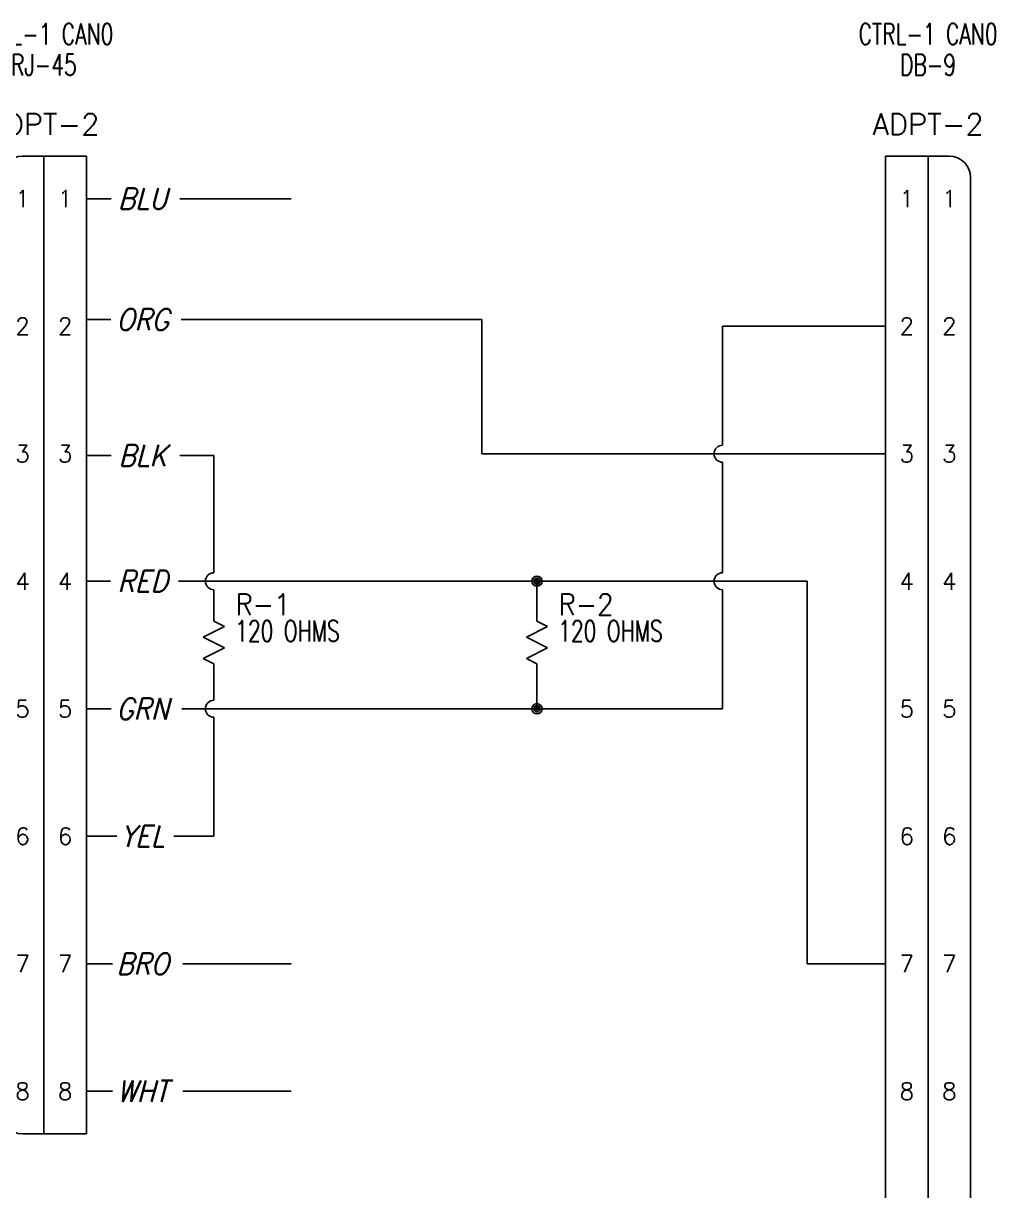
# Model space of a CAD drawing. Header units: inches. Extents: x 0.1 to 45.7, y 1.4 to 61.7.
# Drawn here: x 36.83 to 42.54, y 27.48 to 34.35 of the extents above; entities that cross this region are included whole.
import ezdxf
from ezdxf.enums import TextEntityAlignment as Align

# ---------------------------------------------------------------- set-up
doc = ezdxf.new("R2010")
doc.units = ezdxf.units.IN
doc.header["$LTSCALE"] = 0.5
doc.header["$MEASUREMENT"] = 0
for name, color, linetype in [('DESCCHILD', 20, 'Continuous'), ('MISC', 7, 'Continuous'), ('SYMS', 7, 'Continuous'), ('TAGS', 150, 'Continuous'), ('TERMS', 123, 'Continuous'), ('WIRES', 7, 'Continuous')]:
    doc.layers.add(name, color=color, linetype=linetype)
doc.styles.add('WD', font='romans.shx')

# ---------------------------------------------------------------- blocks, each defined once
blk = doc.blocks.new('HCN2_1PJ_38D5')
at = {"layer": 'SYMS'}
for p, q in [((0.25, 0.25), (-0.125, 0.25)), ((0, 0.25), (0, -5.5)), ((0.25, -5.5), (0.25, 0.25)), ((-0.25, 0.125), (-0.25, -5.375)), ((-0.125, -5.5), (0.25, -5.5))]:
    blk.add_line(p, q, dxfattribs=at)
for centre, start, end in [((-0.125, 0.125), 90, 180), ((-0.125, -5.375), 180, 270)]:
    blk.add_arc(centre, 0.125, start, end, dxfattribs=at)
at = {"style": 'WD', "flags": 1}
for tag in ['WDBLKNAM', 'WD_JUMPERS']:
    blk.add_attdef(tag, (0, 0), '', height=0.01, dxfattribs=at)
at = {"layer": 'SYMS', "style": 'WD', "width": 0.7}
for tag, p in [('INST', (-0.0062, 1.2498)), ('LOC', (-0.0062, 1.0802)), ('DESC1', (0, 0.9062)), ('DESC2', (0, 0.725)), ('DESC3', (0, 0.55))]:
    blk.add_attdef(tag, text='', height=0.125, dxfattribs=at).set_placement(p, align=Align.CENTER)
at = {"layer": 'SYMS', "style": 'WD'}
blk.add_attdef('TAG2', text='', height=0.125, dxfattribs=at).set_placement((0, 0.375), align=Align.CENTER)
at = {"layer": 'SYMS', "style": 'WD', "width": 0.8}
blk.add_attdef('XREF', (1, 0.375), '', height=0.125, dxfattribs=at)
at = {"layer": 'SYMS', "style": 'WD'}
for tag, p, flags in [('X2LINK', (0, 0.375), 1), ('ACE_FLAG', (0.0484, 0.1343), 9), ('FAMILY', (0.0484, 0.1211), 9), ('GENDER', (0.1093, 0.0795), 9), ('X4TERM01P', (-0.25, 0), 1), ('X1TERM01J', (0.25, 0), 1), ('X4TERM02P', (-0.25, -0.75), 1), ('X1TERM02J', (0.25, -0.75), 1), ('X4TERM03P', (-0.25, -1.5), 1), ('X1TERM03J', (0.25, -1.5), 1), ('X4TERM04P', (-0.25, -2.25), 1), ('X1TERM04J', (0.25, -2.25), 1), ('X4TERM05P', (-0.25, -3), 1), ('X1TERM05J', (0.25, -3), 1), ('X4TERM06P', (-0.25, -3.75), 1), ('X1TERM06J', (0.25, -3.75), 1), ('X4TERM07P', (-0.25, -4.5), 1), ('X1TERM07J', (0.25, -4.5), 1), ('X4TERM08P', (-0.25, -5.25), 1), ('X1TERM08J', (0.25, -5.25), 1), ('X8LINK', (0, -5.625), 1)]:
    blk.add_attdef(tag, p, '', height=0.01, dxfattribs=dict(at, flags=flags))
at = {"layer": 'SYMS', "linetype": 'Continuous', "style": 'WD', "flags": 8}
for tag, p in [('TERMDESC01P', (-0.35, 0.05)), ('TERMDESC02P', (-0.35, -0.7)), ('TERMDESC03P', (-0.35, -1.45)), ('TERMDESC04P', (-0.35, -2.2)), ('TERMDESC05P', (-0.35, -2.95)), ('TERMDESC06P', (-0.35, -3.7)), ('TERMDESC07P', (-0.35, -4.45)), ('TERMDESC08P', (-0.35, -5.2))]:
    blk.add_attdef(tag, text='', height=0.1, dxfattribs=at).set_placement(p, align=Align.RIGHT)
for tag, p in [('TERMDESC01J', (0.35, 0.05)), ('TERMDESC02J', (0.35, -0.7)), ('TERMDESC03J', (0.35, -1.45)), ('TERMDESC04J', (0.35, -2.2)), ('TERMDESC05J', (0.35, -2.95)), ('TERMDESC06J', (0.35, -3.7)), ('TERMDESC07J', (0.35, -4.45)), ('TERMDESC08J', (0.35, -5.2))]:
    blk.add_attdef(tag, p, '', height=0.1, dxfattribs=at)
for tag, p in [('TERM01P', (-0.125, 0)), ('TERM01J', (0.125, 0)), ('TERM02P', (-0.125, -0.75)), ('TERM02J', (0.125, -0.75)), ('TERM03P', (-0.125, -1.5)), ('TERM03J', (0.125, -1.5)), ('TERM04P', (-0.125, -2.25)), ('TERM04J', (0.125, -2.25)), ('TERM05P', (-0.125, -3)), ('TERM05J', (0.125, -3)), ('TERM06P', (-0.125, -3.75)), ('TERM06J', (0.125, -3.75)), ('TERM07P', (-0.125, -4.5)), ('TERM07J', (0.125, -4.5)), ('TERM08P', (-0.125, -5.25)), ('TERM08J', (0.125, -5.25))]:
    blk.add_attdef(tag, text='', height=0.1, dxfattribs=at).set_placement(p, align=Align.MIDDLE_CENTER)
at = {"layer": 'SYMS', "color": 7, "style": 'WD'}
for tag, p in [('X4_TINY_DOT_DONT_REMOVE_01P', (-0.25, 0)), ('X1_TINY_DOT_DONT_REMOVE_01J', (0.25, 0)), ('X4_TINY_DOT_DONT_REMOVE_02P', (-0.25, -0.75)), ('X1_TINY_DOT_DONT_REMOVE_02J', (0.25, -0.75)), ('X4_TINY_DOT_DONT_REMOVE_03P', (-0.25, -1.5)), ('X1_TINY_DOT_DONT_REMOVE_03J', (0.25, -1.5)), ('X4_TINY_DOT_DONT_REMOVE_04P', (-0.25, -2.25)), ('X1_TINY_DOT_DONT_REMOVE_04J', (0.25, -2.25)), ('X4_TINY_DOT_DONT_REMOVE_05P', (-0.25, -3)), ('X1_TINY_DOT_DONT_REMOVE_05J', (0.25, -3)), ('X4_TINY_DOT_DONT_REMOVE_06P', (-0.25, -3.75)), ('X1_TINY_DOT_DONT_REMOVE_06J', (0.25, -3.75)), ('X4_TINY_DOT_DONT_REMOVE_07P', (-0.25, -4.5)), ('X1_TINY_DOT_DONT_REMOVE_07J', (0.25, -4.5)), ('X4_TINY_DOT_DONT_REMOVE_08P', (-0.25, -5.25)), ('X1_TINY_DOT_DONT_REMOVE_08J', (0.25, -5.25))]:
    blk.add_attdef(tag, p, '', height=0.0001, dxfattribs=at)
at = {"layer": 'SYMS', "linetype": 'Continuous', "style": 'WD', "flags": 8}
for tag, p in [('X4WIRE01P', (-0.35, -0.05)), ('X4WIRE02P', (-0.35, -0.8)), ('X4WIRE03P', (-0.35, -1.55)), ('X4WIRE04P', (-0.35, -2.3)), ('X4WIRE05P', (-0.35, -3.05)), ('X4WIRE06P', (-0.35, -3.8)), ('X4WIRE07P', (-0.35, -4.55)), ('X4WIRE08P', (-0.35, -5.3))]:
    blk.add_attdef(tag, text='', height=0.1, dxfattribs=at).set_placement(p, align=Align.TOP_RIGHT)
for tag, p in [('X1WIRE01J', (0.35, -0.05)), ('X1WIRE02J', (0.35, -0.8)), ('X1WIRE03J', (0.35, -1.55)), ('X1WIRE04J', (0.35, -2.3)), ('X1WIRE05J', (0.35, -3.05)), ('X1WIRE06J', (0.35, -3.8)), ('X1WIRE07J', (0.35, -4.55)), ('X1WIRE08J', (0.35, -5.3))]:
    blk.add_attdef(tag, text='', height=0.1, dxfattribs=at).set_placement(p, align=Align.TOP_LEFT)
blk = doc.blocks.new('HCN2_1JP_3B46')
at = {"layer": 'SYMS'}
for p, q in [((0.125, 0.25), (-0.25, 0.25)), ((-0.25, 0.25), (-0.25, -6.25)), ((0, 0.25), (0, -6.25)), ((0.25, -6.125), (0.25, 0.125))]:
    blk.add_line(p, q, dxfattribs=at)
blk.add_arc((0.125, 0.125), 0.125, 360, 90, dxfattribs=at)
at = {"style": 'WD', "flags": 1}
for tag in ['WDBLKNAM', 'WD_JUMPERS']:
    blk.add_attdef(tag, (0, 0), '', height=0.01, dxfattribs=at)
at = {"layer": 'SYMS', "style": 'WD', "width": 0.7}
for tag, p in [('INST', (-0.0062, 1.2498)), ('LOC', (-0.0062, 1.0802)), ('DESC1', (0, 0.9062)), ('DESC2', (0, 0.725)), ('DESC3', (0, 0.55))]:
    blk.add_attdef(tag, text='', height=0.125, dxfattribs=at).set_placement(p, align=Align.CENTER)
at = {"layer": 'SYMS', "style": 'WD'}
blk.add_attdef('TAG2', text='', height=0.125, dxfattribs=at).set_placement((0, 0.375), align=Align.CENTER)
at = {"layer": 'SYMS', "style": 'WD', "width": 0.8}
blk.add_attdef('XREF', (1, 0.375), '', height=0.125, dxfattribs=at)
at = {"layer": 'SYMS', "style": 'WD'}
for tag, p, flags in [('X2LINK', (0, 0.375), 1), ('ACE_FLAG', (0.0484, 0.1343), 9), ('FAMILY', (0.0484, 0.1211), 9), ('GENDER', (0.1093, 0.0795), 9), ('X4TERM01J', (-0.25, 0), 1), ('X1TERM01P', (0.25, 0), 1), ('X4TERM02J', (-0.25, -0.75), 1), ('X1TERM02P', (0.25, -0.75), 1), ('X4TERM03J', (-0.25, -1.5), 1), ('X1TERM03P', (0.25, -1.5), 1), ('X4TERM04J', (-0.25, -2.25), 1), ('X1TERM04P', (0.25, -2.25), 1), ('X4TERM05J', (-0.25, -3), 1), ('X1TERM05P', (0.25, -3), 1), ('X4TERM06J', (-0.25, -3.75), 1), ('X1TERM06P', (0.25, -3.75), 1), ('X4TERM07J', (-0.25, -4.5), 1), ('X1TERM07P', (0.25, -4.5), 1), ('X4TERM08J', (-0.25, -5.25), 1), ('X1TERM08P', (0.25, -5.25), 1), ('X4TERM09J', (-0.25, -6), 1), ('X1TERM09P', (0.25, -6), 1), ('X8LINK', (0, -6.375), 1)]:
    blk.add_attdef(tag, p, '', height=0.01, dxfattribs=dict(at, flags=flags))
at = {"layer": 'SYMS', "linetype": 'Continuous', "style": 'WD', "flags": 8}
for tag, p in [('TERMDESC01J', (-0.35, 0.05)), ('TERMDESC02J', (-0.35, -0.7)), ('TERMDESC03J', (-0.35, -1.45)), ('TERMDESC04J', (-0.35, -2.2)), ('TERMDESC05J', (-0.35, -2.95)), ('TERMDESC06J', (-0.35, -3.7)), ('TERMDESC07J', (-0.35, -4.45)), ('TERMDESC08J', (-0.35, -5.2)), ('TERMDESC09J', (-0.35, -5.95))]:
    blk.add_attdef(tag, text='', height=0.1, dxfattribs=at).set_placement(p, align=Align.RIGHT)
for tag, p in [('TERMDESC01P', (0.35, 0.05)), ('TERMDESC02P', (0.35, -0.7)), ('TERMDESC03P', (0.35, -1.45)), ('TERMDESC04P', (0.35, -2.2)), ('TERMDESC05P', (0.35, -2.95)), ('TERMDESC06P', (0.35, -3.7)), ('TERMDESC07P', (0.35, -4.45)), ('TERMDESC08P', (0.35, -5.2)), ('TERMDESC09P', (0.35, -5.95))]:
    blk.add_attdef(tag, p, '', height=0.1, dxfattribs=at)
for tag, p in [('TERM01J', (-0.125, 0)), ('TERM01P', (0.125, 0)), ('TERM02J', (-0.125, -0.75)), ('TERM02P', (0.125, -0.75)), ('TERM03J', (-0.125, -1.5)), ('TERM03P', (0.125, -1.5)), ('TERM04J', (-0.125, -2.25)), ('TERM04P', (0.125, -2.25)), ('TERM05J', (-0.125, -3)), ('TERM05P', (0.125, -3)), ('TERM06J', (-0.125, -3.75)), ('TERM06P', (0.125, -3.75)), ('TERM07J', (-0.125, -4.5)), ('TERM07P', (0.125, -4.5)), ('TERM08J', (-0.125, -5.25)), ('TERM08P', (0.125, -5.25)), ('TERM09J', (-0.125, -6)), ('TERM09P', (0.125, -6))]:
    blk.add_attdef(tag, text='', height=0.1, dxfattribs=at).set_placement(p, align=Align.MIDDLE_CENTER)
at = {"layer": 'SYMS', "color": 7, "style": 'WD'}
for tag, p in [('X4_TINY_DOT_DONT_REMOVE_01J', (-0.25, 0)), ('X1_TINY_DOT_DONT_REMOVE_01P', (0.25, 0)), ('X4_TINY_DOT_DONT_REMOVE_02J', (-0.25, -0.75)), ('X1_TINY_DOT_DONT_REMOVE_02P', (0.25, -0.75)), ('X4_TINY_DOT_DONT_REMOVE_03J', (-0.25, -1.5)), ('X1_TINY_DOT_DONT_REMOVE_03P', (0.25, -1.5)), ('X4_TINY_DOT_DONT_REMOVE_04J', (-0.25, -2.25)), ('X1_TINY_DOT_DONT_REMOVE_04P', (0.25, -2.25)), ('X4_TINY_DOT_DONT_REMOVE_05J', (-0.25, -3)), ('X1_TINY_DOT_DONT_REMOVE_05P', (0.25, -3)), ('X4_TINY_DOT_DONT_REMOVE_06J', (-0.25, -3.75)), ('X1_TINY_DOT_DONT_REMOVE_06P', (0.25, -3.75)), ('X4_TINY_DOT_DONT_REMOVE_07J', (-0.25, -4.5)), ('X1_TINY_DOT_DONT_REMOVE_07P', (0.25, -4.5)), ('X4_TINY_DOT_DONT_REMOVE_08J', (-0.25, -5.25)), ('X1_TINY_DOT_DONT_REMOVE_08P', (0.25, -5.25)), ('X4_TINY_DOT_DONT_REMOVE_09J', (-0.25, -6)), ('X1_TINY_DOT_DONT_REMOVE_09P', (0.25, -6))]:
    blk.add_attdef(tag, p, '', height=0.0001, dxfattribs=at)
at = {"layer": 'SYMS', "linetype": 'Continuous', "style": 'WD', "flags": 8}
for tag, p in [('X4WIRE01J', (-0.35, -0.05)), ('X4WIRE02J', (-0.35, -0.8)), ('X4WIRE03J', (-0.35, -1.55)), ('X4WIRE04J', (-0.35, -2.3)), ('X4WIRE05J', (-0.35, -3.05)), ('X4WIRE06J', (-0.35, -3.8)), ('X4WIRE07J', (-0.35, -4.55)), ('X4WIRE08J', (-0.35, -5.3)), ('X4WIRE09J', (-0.35, -6.05))]:
    blk.add_attdef(tag, text='', height=0.1, dxfattribs=at).set_placement(p, align=Align.TOP_RIGHT)
for tag, p in [('X1WIRE01P', (0.35, -0.05)), ('X1WIRE02P', (0.35, -0.8)), ('X1WIRE03P', (0.35, -1.55)), ('X1WIRE04P', (0.35, -2.3)), ('X1WIRE05P', (0.35, -3.05)), ('X1WIRE06P', (0.35, -3.8)), ('X1WIRE07P', (0.35, -4.55)), ('X1WIRE08P', (0.35, -5.3)), ('X1WIRE09P', (0.35, -6.05))]:
    blk.add_attdef(tag, text='', height=0.1, dxfattribs=at).set_placement(p, align=Align.TOP_LEFT)
blk = doc.blocks.new('VRE1')
for p, q in [((-0.0625, 0.0312), (0.0625, 0.0938)), ((0.0625, 0.0938), (0, 0.125)), ((0.0625, -0.0312), (-0.0625, 0.0312)), ((-0.0625, -0.0938), (0.0625, -0.0312)), ((0, -0.125), (-0.0625, -0.0938))]:
    blk.add_line(p, q)
at = {"style": 'WD'}
for tag, p, width in [('INST', (0.2188, 0.4876), 0.7), ('LOC', (0.2188, 0.318), 0.7), ('TAG1', (0.1269, 0.1618), 0.9), ('RATING1', (0.125, 0.0055), 0.7), ('RATING2', (0.125, -0.1507), 0.7), ('DESC1', (0.1287, -0.307), 0.7), ('DESC2', (0.1287, -0.4632), 0.7)]:
    blk.add_attdef(tag, p, '', height=0.125, dxfattribs=dict(at, width=width))
at = {"linetype": 'Continuous', "style": 'WD', "flags": 8}
blk.add_attdef('TERM01', text='', height=0.125, dxfattribs=at).set_placement((-0.055, 0.1441), align=Align.RIGHT)
at = {"color": 7, "style": 'WD', "flags": 1}
for tag, p in [('X2TERM01', (0, 0.125)), ('X8TERM02', (0, -0.125))]:
    blk.add_attdef(tag, p, '', height=0.0125, dxfattribs=at)
at = {"style": 'WD', "flags": 9}
blk.add_attdef('FAMILY', (-0.1836, 0.0797), '', height=0.01, rotation=90, dxfattribs=at)
at = {"linetype": 'Continuous', "style": 'WD', "flags": 9}
for tag, p in [('CAT', (-0.1394, 0.1047)), ('MFG', (-0.12, 0.1028)), ('ASSYCODE', (-0.0938, 0.0938))]:
    blk.add_attdef(tag, text='', height=0.01, rotation=90, dxfattribs=at).set_placement(p, align=Align.CENTER)
at = {"linetype": 'Continuous', "style": 'WD', "flags": 8}
blk.add_attdef('TERM02', text='', height=0.125, dxfattribs=at).set_placement((-0.0407, -0.1509), align=Align.TOP_RIGHT)
blk = doc.blocks.new('WDDOT')
for radius in [0.03, 0.0187, 0.00929]:
    blk.add_circle((0, 0), radius)
blk = doc.blocks.new('HT0_LGENERIC')
at = {"style": 'WD', "oblique": 15, "width": 0.9}
blk.add_attdef('COLOR', text='', height=0.125, dxfattribs=at).set_placement((0, 0), align=Align.MIDDLE_CENTER)
at = {"color": 7, "style": 'WD'}
for tag, p in [('X4_TINY_DOT_DONT_REMOVE', (-0.125, 0)), ('X1_TINY_DOT_DONT_REMOVE', (0.125, 0))]:
    blk.add_attdef(tag, p, '', height=0.0001, dxfattribs=at)
at = {"style": 'WD', "flags": 1}
for tag, p in [('X4TERM01', (-0.125, 0)), ('X1TERM01', (0.125, 0))]:
    blk.add_attdef(tag, p, '', height=0.01, dxfattribs=at)

msp = doc.modelspace()

# ---------------------------------------------------------------- linework, layer by layer
at = {"layer": 'WIRES'}
for p, q in [((37.1965, 33.3171), (37.3431, 33.3171)), ((37.7452, 33.3171), (38.4, 33.3171)), ((37.1965, 32.6064), (37.3398, 32.6064)), ((37.7533, 32.6064), (39.5215, 32.6064)), ((39.5215, 32.6064), (39.5215, 31.8171)), ((40.9385, 32.5671), (41.8965, 32.5671)), ((40.9385, 31.8671), (40.9385, 32.5671)), ((37.1965, 31.8064), (37.3431, 31.8064)), ((37.7452, 31.8064), (37.9465, 31.8064)), ((37.9465, 31.8064), (37.9465, 31.1171)), ((39.5215, 31.8171), (41.8965, 31.8171)), ((40.9385, 31.1171), (40.9385, 31.7671)), ((37.1965, 31.0671), (37.3378, 31.0671)), ((37.7378, 31.0671), (41.4362, 31.0671)), ((39.8465, 30.8314), (39.8465, 31.0671)), ((41.4362, 31.0671), (41.4362, 28.8171)), ((37.9465, 31.0171), (37.9465, 30.8314)), ((40.9385, 30.3171), (40.9385, 31.0171)), ((37.9465, 30.5814), (37.9465, 30.3671)), ((39.8465, 30.3171), (39.8465, 30.5814)), ((37.1965, 30.3171), (37.3425, 30.3171)), ((37.7586, 30.3171), (40.9385, 30.3171)), ((37.9465, 30.2671), (37.9465, 29.5671)), ((37.3766, 29.5671), (37.1965, 29.5671)), ((37.9465, 29.5671), (37.7117, 29.5671)), ((37.1965, 28.8171), (37.3511, 28.8171)), ((37.7639, 28.8171), (38.4, 28.8171)), ((41.4362, 28.8171), (41.8965, 28.8171)), ((37.1965, 28.0671), (37.3511, 28.0671)), ((37.7639, 28.0671), (38.4, 28.0671))]:
    msp.add_line(p, q, dxfattribs=at)
for centre in [(40.9385, 31.8171), (37.9465, 31.0671), (40.9385, 31.0671), (37.9465, 30.3171)]:
    msp.add_arc(centre, 0.05, 90, 270, dxfattribs=at)

# ---------------------------------------------------------------- block references
ref = msp.add_blockref('HCN2_1PJ_38D5', (36.9465, 33.3171))
ref.add_attrib('TAG2', 'ADPT-2', dxfattribs={"layer": 'TAGS', "height": 0.125, "style": 'WD'}).set_placement((36.9465, 33.6921), align=Align.CENTER)
ref.add_attrib('DESC1', 'CTRL-1 CAN0', dxfattribs={"layer": 'DESCCHILD', "height": 0.125, "style": 'WD', "width": 0.7}).set_placement((36.9465, 34.2233), align=Align.CENTER)
ref.add_attrib('DESC2', 'RJ-45', dxfattribs={"layer": 'DESCCHILD', "height": 0.125, "style": 'WD', "width": 0.7}).set_placement((36.9465, 34.0421), align=Align.CENTER)
ref.add_attrib('X4_TINY_DOT_DONT_REMOVE_01P', '.', (36.6965, 33.3171), dxfattribs={"layer": 'MISC', "color": 7, "height": 0.0001, "style": 'WD'})
ref.add_attrib('X1_TINY_DOT_DONT_REMOVE_01J', '.', (37.1965, 33.3171), dxfattribs={"layer": 'MISC', "color": 7, "height": 0.0001, "style": 'WD'})
ref.add_attrib('TERM01P', '1', dxfattribs={"layer": 'TERMS', "linetype": 'Continuous', "height": 0.1, "style": 'WD', "flags": 8}).set_placement((36.8215, 33.3171), align=Align.MIDDLE_CENTER)
ref.add_attrib('TERM01J', '1', dxfattribs={"layer": 'TERMS', "linetype": 'Continuous', "height": 0.1, "style": 'WD', "flags": 8}).set_placement((37.0715, 33.3171), align=Align.MIDDLE_CENTER)
ref.add_attrib('X4_TINY_DOT_DONT_REMOVE_02P', '.', (36.6965, 32.5671), dxfattribs={"layer": 'MISC', "color": 7, "height": 0.0001, "style": 'WD'})
ref.add_attrib('X1_TINY_DOT_DONT_REMOVE_02J', '.', (37.1965, 32.5671), dxfattribs={"layer": 'MISC', "color": 7, "height": 0.0001, "style": 'WD'})
ref.add_attrib('TERM02P', '2', dxfattribs={"layer": 'TERMS', "linetype": 'Continuous', "height": 0.1, "style": 'WD', "flags": 8}).set_placement((36.8215, 32.5671), align=Align.MIDDLE_CENTER)
ref.add_attrib('TERM02J', '2', dxfattribs={"layer": 'TERMS', "linetype": 'Continuous', "height": 0.1, "style": 'WD', "flags": 8}).set_placement((37.0715, 32.5671), align=Align.MIDDLE_CENTER)
ref.add_attrib('X4_TINY_DOT_DONT_REMOVE_03P', '.', (36.6965, 31.8171), dxfattribs={"layer": 'MISC', "color": 7, "height": 0.0001, "style": 'WD'})
ref.add_attrib('X1_TINY_DOT_DONT_REMOVE_03J', '.', (37.1965, 31.8171), dxfattribs={"layer": 'MISC', "color": 7, "height": 0.0001, "style": 'WD'})
ref.add_attrib('TERM03P', '3', dxfattribs={"layer": 'TERMS', "linetype": 'Continuous', "height": 0.1, "style": 'WD', "flags": 8}).set_placement((36.8215, 31.8171), align=Align.MIDDLE_CENTER)
ref.add_attrib('TERM03J', '3', dxfattribs={"layer": 'TERMS', "linetype": 'Continuous', "height": 0.1, "style": 'WD', "flags": 8}).set_placement((37.0715, 31.8171), align=Align.MIDDLE_CENTER)
ref.add_attrib('X4_TINY_DOT_DONT_REMOVE_04P', '.', (36.6965, 31.0671), dxfattribs={"layer": 'MISC', "color": 7, "height": 0.0001, "style": 'WD'})
ref.add_attrib('X1_TINY_DOT_DONT_REMOVE_04J', '.', (37.1965, 31.0671), dxfattribs={"layer": 'MISC', "color": 7, "height": 0.0001, "style": 'WD'})
ref.add_attrib('TERM04P', '4', dxfattribs={"layer": 'TERMS', "linetype": 'Continuous', "height": 0.1, "style": 'WD', "flags": 8}).set_placement((36.8215, 31.0671), align=Align.MIDDLE_CENTER)
ref.add_attrib('TERM04J', '4', dxfattribs={"layer": 'TERMS', "linetype": 'Continuous', "height": 0.1, "style": 'WD', "flags": 8}).set_placement((37.0715, 31.0671), align=Align.MIDDLE_CENTER)
ref.add_attrib('X4_TINY_DOT_DONT_REMOVE_05P', '.', (36.6965, 30.3171), dxfattribs={"layer": 'MISC', "color": 7, "height": 0.0001, "style": 'WD'})
ref.add_attrib('X1_TINY_DOT_DONT_REMOVE_05J', '.', (37.1965, 30.3171), dxfattribs={"layer": 'MISC', "color": 7, "height": 0.0001, "style": 'WD'})
ref.add_attrib('TERM05P', '5', dxfattribs={"layer": 'TERMS', "linetype": 'Continuous', "height": 0.1, "style": 'WD', "flags": 8}).set_placement((36.8215, 30.3171), align=Align.MIDDLE_CENTER)
ref.add_attrib('TERM05J', '5', dxfattribs={"layer": 'TERMS', "linetype": 'Continuous', "height": 0.1, "style": 'WD', "flags": 8}).set_placement((37.0715, 30.3171), align=Align.MIDDLE_CENTER)
ref.add_attrib('X4_TINY_DOT_DONT_REMOVE_06P', '.', (36.6965, 29.5671), dxfattribs={"layer": 'MISC', "color": 7, "height": 0.0001, "style": 'WD'})
ref.add_attrib('X1_TINY_DOT_DONT_REMOVE_06J', '.', (37.1965, 29.5671), dxfattribs={"layer": 'MISC', "color": 7, "height": 0.0001, "style": 'WD'})
ref.add_attrib('TERM06P', '6', dxfattribs={"layer": 'TERMS', "linetype": 'Continuous', "height": 0.1, "style": 'WD', "flags": 8}).set_placement((36.8215, 29.5671), align=Align.MIDDLE_CENTER)
ref.add_attrib('TERM06J', '6', dxfattribs={"layer": 'TERMS', "linetype": 'Continuous', "height": 0.1, "style": 'WD', "flags": 8}).set_placement((37.0715, 29.5671), align=Align.MIDDLE_CENTER)
ref.add_attrib('X4_TINY_DOT_DONT_REMOVE_07P', '.', (36.6965, 28.8171), dxfattribs={"layer": 'MISC', "color": 7, "height": 0.0001, "style": 'WD'})
ref.add_attrib('X1_TINY_DOT_DONT_REMOVE_07J', '.', (37.1965, 28.8171), dxfattribs={"layer": 'MISC', "color": 7, "height": 0.0001, "style": 'WD'})
ref.add_attrib('TERM07P', '7', dxfattribs={"layer": 'TERMS', "linetype": 'Continuous', "height": 0.1, "style": 'WD', "flags": 8}).set_placement((36.8215, 28.8171), align=Align.MIDDLE_CENTER)
ref.add_attrib('TERM07J', '7', dxfattribs={"layer": 'TERMS', "linetype": 'Continuous', "height": 0.1, "style": 'WD', "flags": 8}).set_placement((37.0715, 28.8171), align=Align.MIDDLE_CENTER)
ref.add_attrib('X4_TINY_DOT_DONT_REMOVE_08P', '.', (36.6965, 28.0671), dxfattribs={"layer": 'MISC', "color": 7, "height": 0.0001, "style": 'WD'})
ref.add_attrib('X1_TINY_DOT_DONT_REMOVE_08J', '.', (37.1965, 28.0671), dxfattribs={"layer": 'MISC', "color": 7, "height": 0.0001, "style": 'WD'})
ref.add_attrib('TERM08P', '8', dxfattribs={"layer": 'TERMS', "linetype": 'Continuous', "height": 0.1, "style": 'WD', "flags": 8}).set_placement((36.8215, 28.0671), align=Align.MIDDLE_CENTER)
ref.add_attrib('TERM08J', '8', dxfattribs={"layer": 'TERMS', "linetype": 'Continuous', "height": 0.1, "style": 'WD', "flags": 8}).set_placement((37.0715, 28.0671), align=Align.MIDDLE_CENTER)
ref = msp.add_blockref('HCN2_1JP_3B46', (42.1465, 33.3171))
ref.add_attrib('TAG2', 'ADPT-2', dxfattribs={"layer": 'TAGS', "height": 0.125, "style": 'WD'}).set_placement((42.1465, 33.6921), align=Align.CENTER)
ref.add_attrib('DESC1', 'CTRL-1 CAN0', dxfattribs={"layer": 'DESCCHILD', "height": 0.125, "style": 'WD', "width": 0.7}).set_placement((42.1465, 34.2233), align=Align.CENTER)
ref.add_attrib('DESC2', 'DB-9', dxfattribs={"layer": 'DESCCHILD', "height": 0.125, "style": 'WD', "width": 0.7}).set_placement((42.1465, 34.0421), align=Align.CENTER)
ref.add_attrib('X4_TINY_DOT_DONT_REMOVE_01J', '.', (41.8965, 33.3171), dxfattribs={"layer": 'MISC', "color": 7, "height": 0.0001, "style": 'WD'})
ref.add_attrib('X1_TINY_DOT_DONT_REMOVE_01P', '.', (42.3965, 33.3171), dxfattribs={"layer": 'MISC', "color": 7, "height": 0.0001, "style": 'WD'})
ref.add_attrib('TERM01J', '1', dxfattribs={"layer": 'TERMS', "linetype": 'Continuous', "height": 0.1, "style": 'WD', "flags": 8}).set_placement((42.0215, 33.3171), align=Align.MIDDLE_CENTER)
ref.add_attrib('TERM01P', '1', dxfattribs={"layer": 'TERMS', "linetype": 'Continuous', "height": 0.1, "style": 'WD', "flags": 8}).set_placement((42.2715, 33.3171), align=Align.MIDDLE_CENTER)
ref.add_attrib('X4_TINY_DOT_DONT_REMOVE_02J', '.', (41.8965, 32.5671), dxfattribs={"layer": 'MISC', "color": 7, "height": 0.0001, "style": 'WD'})
ref.add_attrib('X1_TINY_DOT_DONT_REMOVE_02P', '.', (42.3965, 32.5671), dxfattribs={"layer": 'MISC', "color": 7, "height": 0.0001, "style": 'WD'})
ref.add_attrib('TERM02J', '2', dxfattribs={"layer": 'TERMS', "linetype": 'Continuous', "height": 0.1, "style": 'WD', "flags": 8}).set_placement((42.0215, 32.5671), align=Align.MIDDLE_CENTER)
ref.add_attrib('TERM02P', '2', dxfattribs={"layer": 'TERMS', "linetype": 'Continuous', "height": 0.1, "style": 'WD', "flags": 8}).set_placement((42.2715, 32.5671), align=Align.MIDDLE_CENTER)
ref.add_attrib('X4_TINY_DOT_DONT_REMOVE_03J', '.', (41.8965, 31.8171), dxfattribs={"layer": 'MISC', "color": 7, "height": 0.0001, "style": 'WD'})
ref.add_attrib('X1_TINY_DOT_DONT_REMOVE_03P', '.', (42.3965, 31.8171), dxfattribs={"layer": 'MISC', "color": 7, "height": 0.0001, "style": 'WD'})
ref.add_attrib('TERM03J', '3', dxfattribs={"layer": 'TERMS', "linetype": 'Continuous', "height": 0.1, "style": 'WD', "flags": 8}).set_placement((42.0215, 31.8171), align=Align.MIDDLE_CENTER)
ref.add_attrib('TERM03P', '3', dxfattribs={"layer": 'TERMS', "linetype": 'Continuous', "height": 0.1, "style": 'WD', "flags": 8}).set_placement((42.2715, 31.8171), align=Align.MIDDLE_CENTER)
ref.add_attrib('X4_TINY_DOT_DONT_REMOVE_04J', '.', (41.8965, 31.0671), dxfattribs={"layer": 'MISC', "color": 7, "height": 0.0001, "style": 'WD'})
ref.add_attrib('X1_TINY_DOT_DONT_REMOVE_04P', '.', (42.3965, 31.0671), dxfattribs={"layer": 'MISC', "color": 7, "height": 0.0001, "style": 'WD'})
ref.add_attrib('TERM04J', '4', dxfattribs={"layer": 'TERMS', "linetype": 'Continuous', "height": 0.1, "style": 'WD', "flags": 8}).set_placement((42.0215, 31.0671), align=Align.MIDDLE_CENTER)
ref.add_attrib('TERM04P', '4', dxfattribs={"layer": 'TERMS', "linetype": 'Continuous', "height": 0.1, "style": 'WD', "flags": 8}).set_placement((42.2715, 31.0671), align=Align.MIDDLE_CENTER)
ref.add_attrib('X4_TINY_DOT_DONT_REMOVE_05J', '.', (41.8965, 30.3171), dxfattribs={"layer": 'MISC', "color": 7, "height": 0.0001, "style": 'WD'})
ref.add_attrib('X1_TINY_DOT_DONT_REMOVE_05P', '.', (42.3965, 30.3171), dxfattribs={"layer": 'MISC', "color": 7, "height": 0.0001, "style": 'WD'})
ref.add_attrib('TERM05J', '5', dxfattribs={"layer": 'TERMS', "linetype": 'Continuous', "height": 0.1, "style": 'WD', "flags": 8}).set_placement((42.0215, 30.3171), align=Align.MIDDLE_CENTER)
ref.add_attrib('TERM05P', '5', dxfattribs={"layer": 'TERMS', "linetype": 'Continuous', "height": 0.1, "style": 'WD', "flags": 8}).set_placement((42.2715, 30.3171), align=Align.MIDDLE_CENTER)
ref.add_attrib('X4_TINY_DOT_DONT_REMOVE_06J', '.', (41.8965, 29.5671), dxfattribs={"layer": 'MISC', "color": 7, "height": 0.0001, "style": 'WD'})
ref.add_attrib('X1_TINY_DOT_DONT_REMOVE_06P', '.', (42.3965, 29.5671), dxfattribs={"layer": 'MISC', "color": 7, "height": 0.0001, "style": 'WD'})
ref.add_attrib('TERM06J', '6', dxfattribs={"layer": 'TERMS', "linetype": 'Continuous', "height": 0.1, "style": 'WD', "flags": 8}).set_placement((42.0215, 29.5671), align=Align.MIDDLE_CENTER)
ref.add_attrib('TERM06P', '6', dxfattribs={"layer": 'TERMS', "linetype": 'Continuous', "height": 0.1, "style": 'WD', "flags": 8}).set_placement((42.2715, 29.5671), align=Align.MIDDLE_CENTER)
ref.add_attrib('X4_TINY_DOT_DONT_REMOVE_07J', '.', (41.8965, 28.8171), dxfattribs={"layer": 'MISC', "color": 7, "height": 0.0001, "style": 'WD'})
ref.add_attrib('X1_TINY_DOT_DONT_REMOVE_07P', '.', (42.3965, 28.8171), dxfattribs={"layer": 'MISC', "color": 7, "height": 0.0001, "style": 'WD'})
ref.add_attrib('TERM07J', '7', dxfattribs={"layer": 'TERMS', "linetype": 'Continuous', "height": 0.1, "style": 'WD', "flags": 8}).set_placement((42.0215, 28.8171), align=Align.MIDDLE_CENTER)
ref.add_attrib('TERM07P', '7', dxfattribs={"layer": 'TERMS', "linetype": 'Continuous', "height": 0.1, "style": 'WD', "flags": 8}).set_placement((42.2715, 28.8171), align=Align.MIDDLE_CENTER)
ref.add_attrib('X4_TINY_DOT_DONT_REMOVE_08J', '.', (41.8965, 28.0671), dxfattribs={"layer": 'MISC', "color": 7, "height": 0.0001, "style": 'WD'})
ref.add_attrib('X1_TINY_DOT_DONT_REMOVE_08P', '.', (42.3965, 28.0671), dxfattribs={"layer": 'MISC', "color": 7, "height": 0.0001, "style": 'WD'})
ref.add_attrib('TERM08J', '8', dxfattribs={"layer": 'TERMS', "linetype": 'Continuous', "height": 0.1, "style": 'WD', "flags": 8}).set_placement((42.0215, 28.0671), align=Align.MIDDLE_CENTER)
ref.add_attrib('TERM08P', '8', dxfattribs={"layer": 'TERMS', "linetype": 'Continuous', "height": 0.1, "style": 'WD', "flags": 8}).set_placement((42.2715, 28.0671), align=Align.MIDDLE_CENTER)
at = {"layer": 'SYMS'}
ref = msp.add_blockref('HT0_LGENERIC', (37.5274, 33.3171), dxfattribs=at)
ref.add_attrib('X1_TINY_DOT_DONT_REMOVE', '.', (37.7452, 33.3171), dxfattribs={"layer": 'MISC', "color": 7, "height": 0.0001, "style": 'WD'})
ref.add_attrib('X4_TINY_DOT_DONT_REMOVE', '.', (37.3431, 33.3171), dxfattribs={"layer": 'MISC', "color": 7, "height": 0.0001, "style": 'WD'})
ref.add_attrib('COLOR', 'BLU', dxfattribs={"layer": 'MISC', "height": 0.125, "style": 'WD', "oblique": 15, "width": 0.9}).set_placement((37.5274, 33.3171), align=Align.MIDDLE_CENTER)
ref = msp.add_blockref('HT0_LGENERIC', (37.5274, 32.6064), dxfattribs=at)
ref.add_attrib('X1_TINY_DOT_DONT_REMOVE', '.', (37.7533, 32.6064), dxfattribs={"layer": 'MISC', "color": 7, "height": 0.0001, "style": 'WD'})
ref.add_attrib('X4_TINY_DOT_DONT_REMOVE', '.', (37.3398, 32.6064), dxfattribs={"layer": 'MISC', "color": 7, "height": 0.0001, "style": 'WD'})
ref.add_attrib('COLOR', 'ORG', dxfattribs={"layer": 'MISC', "height": 0.125, "style": 'WD', "oblique": 15, "width": 0.9}).set_placement((37.5274, 32.6064), align=Align.MIDDLE_CENTER)
ref = msp.add_blockref('HT0_LGENERIC', (37.5274, 31.8064), dxfattribs=at)
ref.add_attrib('X1_TINY_DOT_DONT_REMOVE', '.', (37.7452, 31.8064), dxfattribs={"layer": 'MISC', "color": 7, "height": 0.0001, "style": 'WD'})
ref.add_attrib('X4_TINY_DOT_DONT_REMOVE', '.', (37.3431, 31.8064), dxfattribs={"layer": 'MISC', "color": 7, "height": 0.0001, "style": 'WD'})
ref.add_attrib('COLOR', 'BLK', dxfattribs={"layer": 'MISC', "height": 0.125, "style": 'WD', "oblique": 15, "width": 0.9}).set_placement((37.5274, 31.8064), align=Align.MIDDLE_CENTER)
ref = msp.add_blockref('HT0_LGENERIC', (37.5274, 31.0671), dxfattribs=at)
ref.add_attrib('X1_TINY_DOT_DONT_REMOVE', '.', (37.7378, 31.0671), dxfattribs={"layer": 'MISC', "color": 7, "height": 0.0001, "style": 'WD'})
ref.add_attrib('X4_TINY_DOT_DONT_REMOVE', '.', (37.3378, 31.0671), dxfattribs={"layer": 'MISC', "color": 7, "height": 0.0001, "style": 'WD'})
ref.add_attrib('COLOR', 'RED', dxfattribs={"layer": 'MISC', "height": 0.125, "style": 'WD', "oblique": 15, "width": 0.9}).set_placement((37.5274, 31.0671), align=Align.MIDDLE_CENTER)
for p in [(39.8465, 31.0671), (39.8465, 30.3171)]:
    msp.add_blockref('WDDOT', p, dxfattribs=at)
ref = msp.add_blockref('VRE1', (37.9465, 30.7064), dxfattribs=at)
ref.add_attrib('RATING1', '120 OHMS', (38.0715, 30.712), dxfattribs={"layer": 'MISC', "height": 0.125, "style": 'WD', "width": 0.7})
ref.add_attrib('TAG1', 'R-1', (38.0735, 30.8682), dxfattribs={"layer": 'TAGS', "height": 0.125, "style": 'WD', "width": 0.9})
ref = msp.add_blockref('VRE1', (39.8465, 30.7064), dxfattribs=at)
ref.add_attrib('RATING1', '120 OHMS', (39.9715, 30.712), dxfattribs={"layer": 'MISC', "height": 0.125, "style": 'WD', "width": 0.7})
ref.add_attrib('TAG1', 'R-2', (39.9735, 30.8682), dxfattribs={"layer": 'TAGS', "height": 0.125, "style": 'WD', "width": 0.9})
ref = msp.add_blockref('HT0_LGENERIC', (37.5274, 30.3171), dxfattribs=at)
ref.add_attrib('X1_TINY_DOT_DONT_REMOVE', '.', (37.7586, 30.3171), dxfattribs={"layer": 'MISC', "color": 7, "height": 0.0001, "style": 'WD'})
ref.add_attrib('X4_TINY_DOT_DONT_REMOVE', '.', (37.3425, 30.3171), dxfattribs={"layer": 'MISC', "color": 7, "height": 0.0001, "style": 'WD'})
ref.add_attrib('COLOR', 'GRN', dxfattribs={"layer": 'MISC', "height": 0.125, "style": 'WD', "oblique": 15, "width": 0.9}).set_placement((37.5274, 30.3171), align=Align.MIDDLE_CENTER)
ref = msp.add_blockref('HT0_LGENERIC', (37.5274, 29.5671), dxfattribs=at)
ref.add_attrib('X1_TINY_DOT_DONT_REMOVE', '.', (37.7117, 29.5671), dxfattribs={"layer": 'MISC', "color": 7, "height": 0.0001, "style": 'WD'})
ref.add_attrib('X4_TINY_DOT_DONT_REMOVE', '.', (37.3766, 29.5671), dxfattribs={"layer": 'MISC', "color": 7, "height": 0.0001, "style": 'WD'})
ref.add_attrib('COLOR', 'YEL', dxfattribs={"layer": 'MISC', "height": 0.125, "style": 'WD', "oblique": 15, "width": 0.9}).set_placement((37.5274, 29.5671), align=Align.MIDDLE_CENTER)
ref = msp.add_blockref('HT0_LGENERIC', (37.5274, 28.8171), dxfattribs=at)
ref.add_attrib('X1_TINY_DOT_DONT_REMOVE', '.', (37.7639, 28.8171), dxfattribs={"layer": 'MISC', "color": 7, "height": 0.0001, "style": 'WD'})
ref.add_attrib('X4_TINY_DOT_DONT_REMOVE', '.', (37.3511, 28.8171), dxfattribs={"layer": 'MISC', "color": 7, "height": 0.0001, "style": 'WD'})
ref.add_attrib('COLOR', 'BRO', dxfattribs={"layer": 'MISC', "height": 0.125, "style": 'WD', "oblique": 15, "width": 0.9}).set_placement((37.5274, 28.8171), align=Align.MIDDLE_CENTER)
ref = msp.add_blockref('HT0_LGENERIC', (37.5274, 28.0671), dxfattribs=at)
ref.add_attrib('X1_TINY_DOT_DONT_REMOVE', '.', (37.7639, 28.0671), dxfattribs={"layer": 'MISC', "color": 7, "height": 0.0001, "style": 'WD'})
ref.add_attrib('X4_TINY_DOT_DONT_REMOVE', '.', (37.3511, 28.0671), dxfattribs={"layer": 'MISC', "color": 7, "height": 0.0001, "style": 'WD'})
ref.add_attrib('COLOR', 'WHT', dxfattribs={"layer": 'MISC', "height": 0.125, "style": 'WD', "oblique": 15, "width": 0.9}).set_placement((37.5274, 28.0671), align=Align.MIDDLE_CENTER)

doc.saveas('drawing.dxf')
